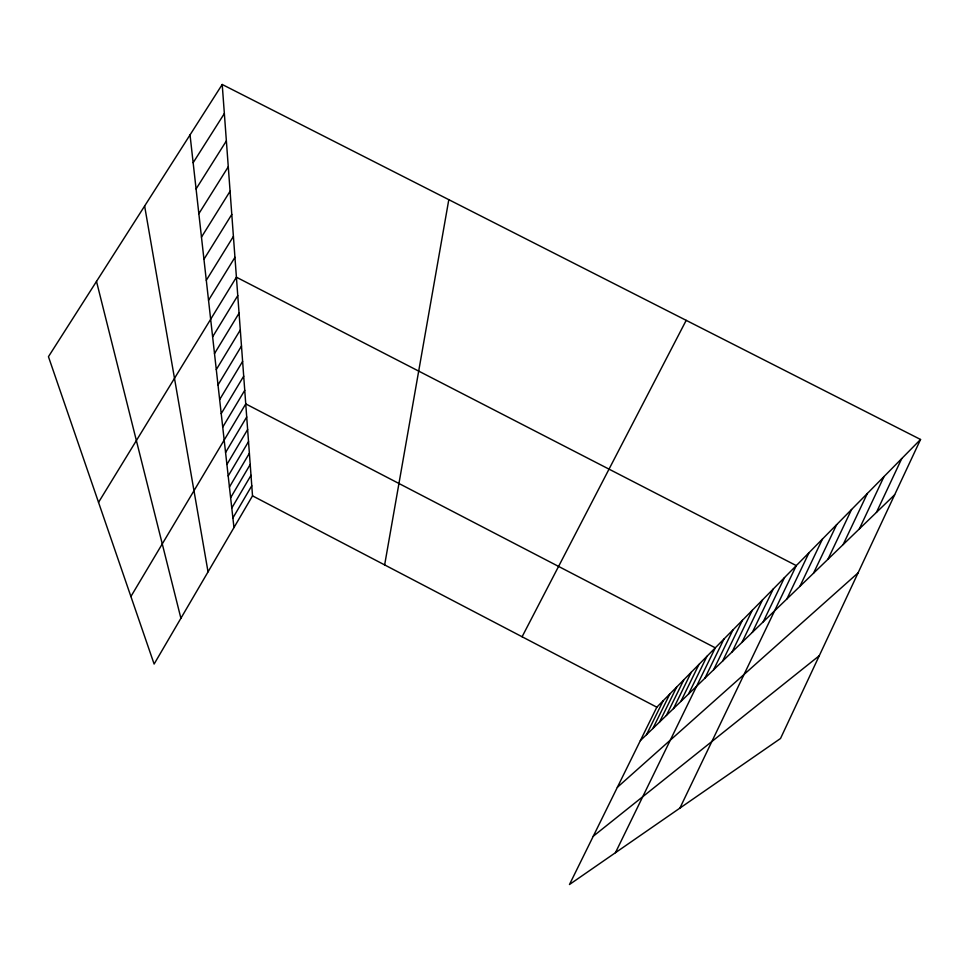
<?xml version="1.0" encoding="UTF-8"?>
<svg xmlns="http://www.w3.org/2000/svg" width="969" height="969" viewBox="0 0 969 969"><rect width="100%" height="100%" fill="white"/><g stroke="black" fill="none" stroke-linecap="round" stroke-linejoin="round"><path stroke-width="1.45" d="M384.645 564.903L448.804 199.675M920.55 439.478L780.517 738.499L569.481 884.515L656.825 707.188L920.55 439.478L222.216 84.485L48.45 356.677L154.119 664.044L252.521 495.849L222.216 84.485M876.448 512.383L901.751 458.555M859.321 528.941L884.043 476.53M843.175 544.542L867.352 493.475M813.512 573.224L836.647 524.653M827.926 559.283L851.569 509.488M799.849 586.439L822.487 539.018M679.887 808.122L796.3 565.605L236.412 277.207L98.535 502.366M786.889 598.963L809.067 552.645M752.356 632.345L773.25 588.995M763.197 621.856L784.502 577.572M732.104 651.919L752.235 610.337M742 642.35L762.506 599.908M704.875 678.239L723.952 639.043M713.572 669.833L732.976 629.874M722.632 661.076L742.399 620.317M680.856 701.459L698.964 664.407M688.547 694.034L706.97 656.279M615.436 852.72L715.292 647.837L245.751 403.903L130.9 596.516M659.489 722.123L676.737 686.973M666.333 715.497L683.872 679.729M673.455 708.618L691.272 672.22M646.505 734.659L663.22 700.684M652.876 728.506L669.858 693.949M522.097 636.754L686.197 320.351M231.785 508.035L251.007 475.307M232.899 517.967L251.783 485.76M230.634 497.739L250.22 464.478M228.2 475.973L248.524 441.61M229.435 487.056L249.384 453.262M226.916 464.466L247.64 429.521M225.571 452.511L246.707 416.961M222.737 427.135L244.745 390.313M221.223 413.642L243.703 376.166M218.013 384.923L241.487 346.03M219.648 399.591L242.613 361.413M216.293 369.601L240.3 329.957M214.5 353.588L239.064 313.169M212.623 336.824L237.768 295.606M208.541 300.269L234.946 257.33M206.3 280.307L233.408 236.424M203.95 259.28L231.785 214.428M201.467 237.114L230.077 191.244M198.851 213.701L228.272 166.777M196.077 188.943L226.371 140.905M193.146 162.719L224.348 113.53M640.364 740.607L894.641 494.796M617.362 787.312L858.074 572.885M593.258 836.235L819.289 655.71M252.521 495.849L656.825 707.188M96.5 281.398L180.9 618.27M144.623 206.022L208.044 571.867M190.033 134.897L233.965 527.56"/></g></svg>
